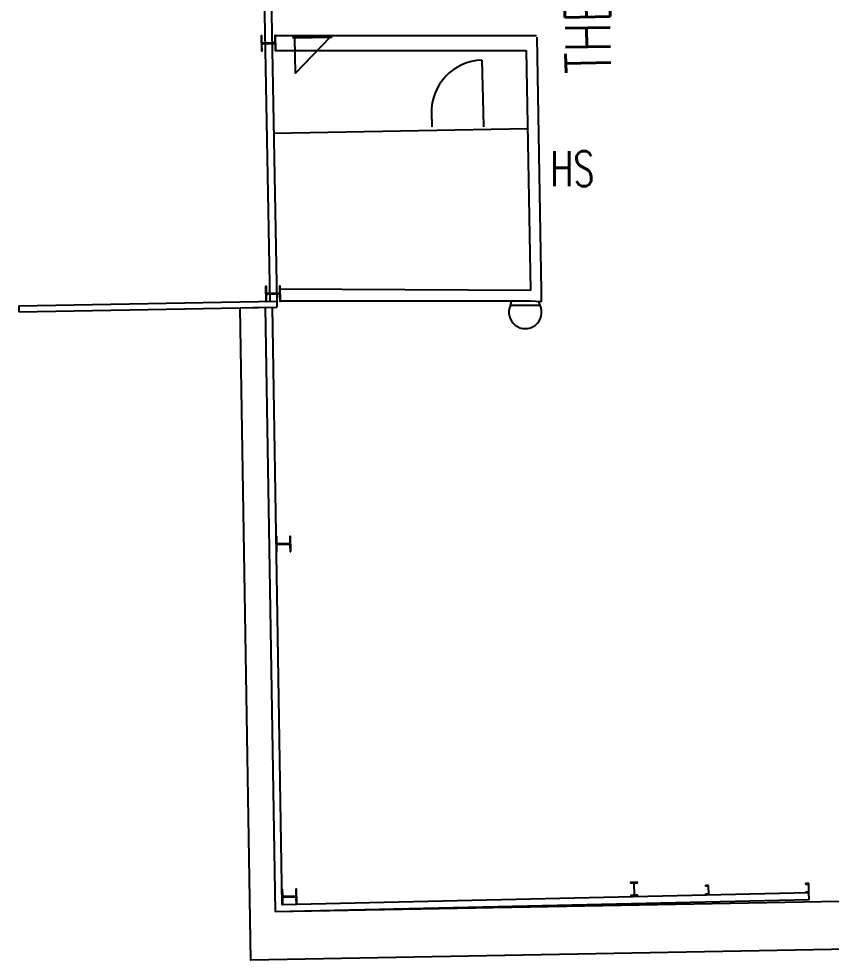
# Model space of a CAD drawing. Header units: millimetres. Extents: x 3476 to 38328, y 1439 to 26921.
# Drawn here: x 21383 to 23005, y 10874 to 12752 of the extents above; entities that cross this region are included whole.
import ezdxf

# ---------------------------------------------------------------- set-up
doc = ezdxf.new("R2010")
doc.units = ezdxf.units.MM
doc.header["$LTSCALE"] = 100
doc.header["$MEASUREMENT"] = 0
for name, color, linetype in [('--W-KIEZEL-Z', 5, 'CONTINUOUS'), ('A-KOLOM', 7, 'CONTINUOUS'), ('A-KOLOM-NIEUW', 9, 'CONTINUOUS'), ('A-MUUR', 7, 'CONTINUOUS'), ('C-LINE-C050', 8, 'CONTINUOUS'), ('DEUR', 4, 'CONTINUOUS'), ('TEKST', 4, 'CONTINUOUS')]:
    doc.layers.add(name, color=color, linetype=linetype)
doc.styles.add('ROMANS', font='romans', dxfattribs={"width": 0.7})

msp = doc.modelspace()

# ---------------------------------------------------------------- linework, layer by layer
at = {"layer": '--W-KIEZEL-Z'}
msp.add_lwpolyline([(21825.44, 12175.48), (21875.43, 12176.84), (21895.07, 10970.69), (28948.1, 11099.57), (28949.85, 11003.84), (21846.64, 10873.65)], close=True, dxfattribs=at)
at = {"layer": 'A-KOLOM', "color": 7}
msp.add_lwpolyline([(21896.58, 12688.87), (21896.03, 12718.87), (21894.63, 12718.84), (21894.85, 12706.97, -0.4142135), (21892.2, 12704.22), (21871.4, 12703.84, -0.4142136), (21868.65, 12706.49), (21868.43, 12718.36), (21867.03, 12718.33), (21867.58, 12688.34), (21868.98, 12688.36), (21868.76, 12700.24, -0.4142136), (21871.41, 12702.99), (21892.21, 12703.37, -0.4142136), (21894.96, 12700.72), (21895.18, 12688.84)], format="xyb", close=True, dxfattribs=at)
at = {"layer": 'A-KOLOM'}
msp.add_lwpolyline([(21905.74, 12188.95), (21905.19, 12218.95), (21903.79, 12218.92), (21904.01, 12207.05, -0.4142135), (21901.36, 12204.3), (21880.56, 12203.92, -0.4142136), (21877.81, 12206.57), (21877.6, 12218.44), (21876.2, 12218.42), (21876.75, 12188.42), (21878.14, 12188.45), (21877.93, 12200.32, -0.4142136), (21880.58, 12203.07), (21901.37, 12203.45, -0.4142136), (21904.12, 12200.8), (21904.34, 12188.93)], format="xyb", close=True, dxfattribs=at)
at = {"layer": 'A-KOLOM-NIEUW'}
for points in [[(21926.37, 11689.46), (21925.82, 11719.46), (21924.42, 11719.43), (21924.63, 11707.56, -0.4142135), (21921.98, 11704.81), (21901.19, 11704.43, -0.4142136), (21898.44, 11707.08), (21898.22, 11718.95), (21896.82, 11718.93), (21897.37, 11688.93), (21898.77, 11688.96), (21898.55, 11700.83, -0.4142136), (21901.2, 11703.58), (21922, 11703.96, -0.4142136), (21924.75, 11701.31), (21924.97, 11689.44)], [(22605.36, 11002), (22618.86, 11002.25), (22618.84, 11003.27), (22613.92, 11003.18, -0.4142135), (22612.39, 11004.65), (22611.99, 11026.61, -0.4142136), (22613.46, 11028.13), (22618.38, 11028.22), (22618.36, 11029.24), (22604.86, 11029), (22604.88, 11027.98), (22609.8, 11028.07, -0.4142136), (22611.33, 11026.59), (22611.73, 11004.64, -0.4142136), (22610.26, 11003.11), (22605.34, 11003.02)], [(21938.3, 10985.48), (21937.75, 11015.48), (21936.35, 11015.45), (21936.57, 11003.58, -0.4142135), (21933.92, 11000.83), (21913.12, 11000.45, -0.4142136), (21910.38, 11003.1), (21910.16, 11014.97), (21908.76, 11014.95), (21909.31, 10984.95), (21910.71, 10984.98), (21910.49, 10996.85, -0.4142136), (21913.14, 10999.6), (21933.94, 10999.98, -0.4142136), (21936.69, 10997.33), (21936.9, 10985.46)], [(22760.75, 11022.85), (22754.25, 11022.73), (22754.26, 11022.45, 0.3910206), (22754.78, 11021.91), (22759.06, 11021.65, -0.3910206), (22760.04, 11020.62), (22760.29, 11007.06, -0.3910206), (22759.35, 11006), (22755.07, 11005.58, 0.3910205), (22754.58, 11005.02), (22754.58, 11004.74), (22761.08, 11004.85)], [(22960.72, 11026.52), (22954.22, 11026.4), (22954.23, 11026.12, 0.3910206), (22954.74, 11025.58), (22959.02, 11025.31, -0.3910206), (22960.01, 11024.28), (22960.26, 11010.72, -0.3910206), (22959.31, 11009.66), (22955.04, 11009.24, 0.3910205), (22954.54, 11008.68), (22954.55, 11008.4), (22961.05, 11008.52)]]:
    msp.add_lwpolyline(points, format="xyb", close=True, dxfattribs=at)
at = {"layer": 'A-MUUR'}
for p, q in [((21828.72, 15218.05), (21884.24, 12188.56)), ((21842.46, 15232.31), (21898.24, 12188.82)), ((21383.33, 12179.38), (21898.24, 12188.82)), ((21383.33, 12179.38), (21383.55, 12167.38)), ((21383.55, 12167.38), (21898.46, 12176.82)), ((21875.43, 12176.84), (21895.07, 10970.69)), ((21889.42, 12177.09), (21908.81, 10984.94)), ((21898.24, 12188.82), (21898.46, 12176.82)), ((21895.07, 10970.69), (22961.31, 10994.52)), ((21908.81, 10984.94), (22961.05, 11008.52)), ((22961.31, 10994.52), (22961.05, 11008.52))]:
    msp.add_line(p, q, dxfattribs=at)
at = {"layer": 'A-MUUR', "color": 0}
for p, q in [((21894.63, 12718.84), (22417.31, 12719.26)), ((22417.38, 12715.69), (22426.62, 12209.8)), ((21896.58, 12688.87), (22396.52, 12688.87)), ((22396.52, 12688.87), (22405.2, 12209.85)), ((22307.75, 12669.68), (22310.26, 12566.71)), ((22207.26, 12566.71), (22207.99, 12536.74)), ((22310.26, 12566.71), (22310.99, 12536.74)), ((22404.91, 12209.93), (21903.9, 12212.99)), ((22426.62, 12209.8), (22426.62, 12187.56)), ((22404.94, 12188.95), (21905.74, 12188.95)), ((22364.88, 12180.52), (22366.8, 12188.77)), ((22424.4, 12180.52), (22364.88, 12180.52)), ((22426.62, 12187.56), (22404.94, 12188.95)), ((22424.4, 12180.52), (22421.74, 12188.95))]:
    msp.add_line(p, q, dxfattribs=at)
for centre, radius, start, end in [((22310.26, 12566.71), 103, 91.39592, 181.39592), ((22394.64, 12166.88), 32.73, 155.38581, 24.61419)]:
    msp.add_arc(centre, radius, start, end, dxfattribs=at)
at = {"layer": 'C-LINE-C050'}
msp.add_line((22399.35, 12532.78), (21892.11, 12523.49), dxfattribs=at)
at = {"layer": 'DEUR', "color": 7}
for p, q in [((21929.71, 12717.42), (22008.86, 12718.87)), ((21929.77, 12714.25), (22008.92, 12715.7)), ((21933.73, 12714.32), (21935.04, 12643.09)), ((22004.97, 12715.63), (21935.04, 12643.09))]:
    msp.add_line(p, q, dxfattribs=at)

# ---------------------------------------------------------------- texts
at = {"layer": 'TEKST', "color": 7, "style": 'ROMANS', "width": 0.7}
msp.add_text('THERMISCHE BEHANDELING (NIEUW)', height=90, rotation=91.05, dxfattribs=at).set_placement((22565.98, 12643.46))
msp.add_text('HS', height=70, dxfattribs=at).set_placement((22444.57, 12418.39))

doc.saveas('drawing.dxf')
